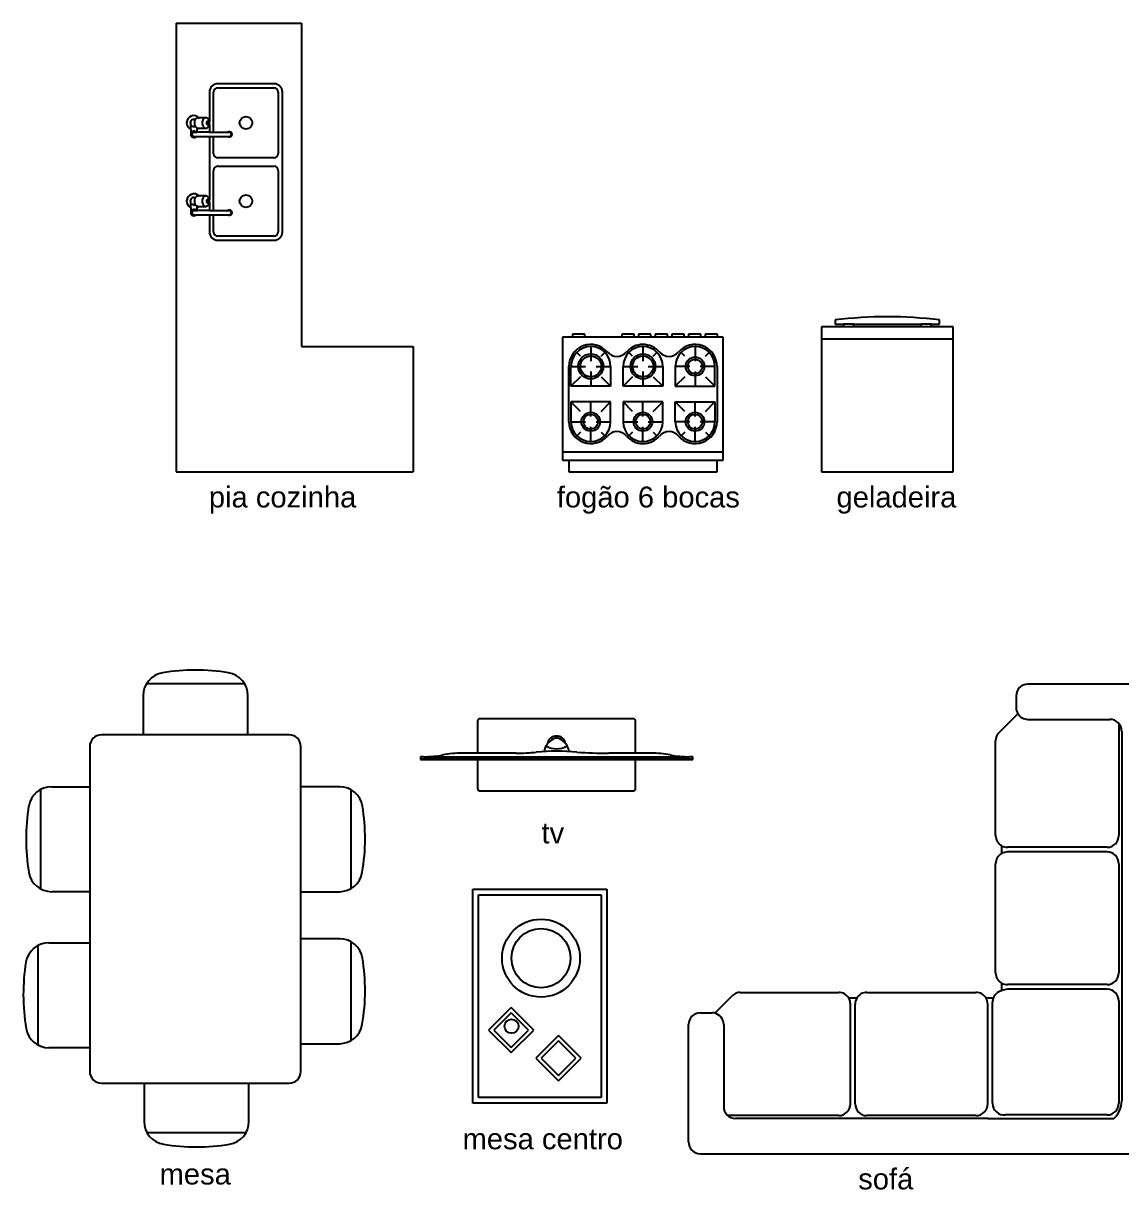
# Model space of a CAD drawing. Header units: centimetres. Extents: x 1216 to 2218, y 1695 to 2254.
# Drawn here: x 1216 to 1742, y 1695 to 2254 of the extents above; entities that cross this region are included whole.
import ezdxf

# ---------------------------------------------------------------- set-up
doc = ezdxf.new("R2010")
doc.units = ezdxf.units.CM
doc.styles.add('texto', font='arial.ttf')

msp = doc.modelspace()

# ---------------------------------------------------------------- linework, layer by layer
for p, q in [((1288.85, 2253.98), (1348.85, 2253.98)), ((1288.85, 2253.98), (1288.85, 2039.08)), ((1348.85, 2253.98), (1348.85, 2099.08)), ((1335.76, 2225.02), (1308.76, 2225.02)), ((1304.76, 2221.02), (1304.76, 2207.01)), ((1306.76, 2201.77), (1306.76, 2221.02)), ((1308.76, 2223.02), (1335.76, 2223.02)), ((1337.76, 2221.02), (1337.76, 2191.52)), ((1339.76, 2154.02), (1339.76, 2221.02)), ((1297.35, 2208.02), (1298.05, 2208.02)), ((1299.31, 2208.77), (1299.8, 2208.77)), ((1303.07, 2208.77), (1299.8, 2208.77)), ((1295.85, 2203.11), (1295.85, 2205.12)), ((1295.85, 2203.11), (1295.85, 2200.77)), ((1297.35, 2204.52), (1298.05, 2204.52)), ((1298.85, 2203.11), (1298.85, 2203.85)), ((1298.85, 2201.77), (1298.85, 2203.11)), ((1299.31, 2203.77), (1299.8, 2203.77)), ((1299.8, 2203.77), (1303.07, 2203.77)), ((1304.76, 2205.52), (1304.76, 2201.77)), ((1297.35, 2201.77), (1298.85, 2201.77)), ((1297.35, 2199.77), (1298.47, 2199.77)), ((1298.47, 2199.77), (1304.76, 2199.77)), ((1304.76, 2201.77), (1298.85, 2201.77)), ((1304.76, 2201.77), (1314.35, 2201.77)), ((1304.76, 2199.77), (1314.35, 2199.77)), ((1304.76, 2199.77), (1304.76, 2169.51)), ((1306.76, 2191.52), (1306.76, 2199.77)), ((1335.76, 2189.52), (1308.76, 2189.52)), ((1308.76, 2185.52), (1335.76, 2185.52)), ((1306.76, 2164.27), (1306.76, 2183.52)), ((1337.76, 2183.52), (1337.76, 2154.02)), ((1297.35, 2170.52), (1298.05, 2170.52)), ((1299.31, 2171.27), (1299.8, 2171.27)), ((1303.07, 2171.27), (1299.8, 2171.27)), ((1295.85, 2165.61), (1295.85, 2167.62)), ((1295.85, 2165.61), (1295.85, 2163.27)), ((1297.35, 2167.02), (1298.05, 2167.02)), ((1297.35, 2164.27), (1298.85, 2164.27)), ((1298.85, 2165.61), (1298.85, 2166.35)), ((1298.85, 2164.27), (1298.85, 2165.61)), ((1304.76, 2164.27), (1298.85, 2164.27)), ((1299.31, 2166.27), (1299.8, 2166.27)), ((1299.8, 2166.27), (1303.07, 2166.27)), ((1304.76, 2168.02), (1304.76, 2164.27)), ((1304.76, 2164.27), (1314.35, 2164.27)), ((1297.35, 2162.27), (1298.47, 2162.27)), ((1298.47, 2162.27), (1304.76, 2162.27)), ((1304.76, 2162.27), (1314.35, 2162.27)), ((1304.76, 2162.27), (1304.76, 2154.02)), ((1306.76, 2154.02), (1306.76, 2162.27)), ((1335.76, 2152.02), (1308.76, 2152.02)), ((1308.76, 2150.02), (1335.76, 2150.02)), ((1608.74, 2108.58), (1598.19, 2108.58)), ((1598.19, 2108.58), (1598.19, 2039.08)), ((1604.74, 2111.86), (1604.74, 2109.86)), ((1604.74, 2109.86), (1608.74, 2109.86)), ((1613.74, 2109.86), (1608.74, 2109.86)), ((1608.74, 2109.86), (1608.74, 2108.58)), ((1613.74, 2108.58), (1608.74, 2108.58)), ((1613.74, 2108.58), (1613.74, 2109.86)), ((1613.74, 2109.86), (1645.74, 2109.86)), ((1645.74, 2108.58), (1613.74, 2108.58)), ((1650.74, 2109.86), (1645.74, 2109.86)), ((1645.74, 2109.86), (1645.74, 2108.58)), ((1650.74, 2108.58), (1645.74, 2108.58)), ((1650.74, 2108.58), (1650.74, 2109.86)), ((1650.74, 2109.86), (1654.74, 2109.86)), ((1661.29, 2108.58), (1650.74, 2108.58)), ((1654.74, 2109.86), (1654.74, 2111.86)), ((1661.29, 2039.08), (1661.29, 2108.58)), ((1478.77, 2103.58), (1474.08, 2103.58)), ((1474.08, 2103.58), (1474.08, 2044.58)), ((1484.75, 2105.08), (1478.77, 2105.08)), ((1478.77, 2105.08), (1478.77, 2103.58)), ((1484.75, 2103.58), (1478.77, 2103.58)), ((1484.75, 2103.58), (1484.75, 2105.08)), ((1502.39, 2103.58), (1484.75, 2103.58)), ((1508.39, 2105.08), (1502.39, 2105.08)), ((1502.39, 2105.08), (1502.39, 2103.58)), ((1508.39, 2103.58), (1502.39, 2103.58)), ((1508.39, 2103.58), (1508.39, 2105.08)), ((1510.39, 2103.58), (1508.39, 2103.58)), ((1516.39, 2105.08), (1510.39, 2105.08)), ((1510.39, 2105.08), (1510.39, 2103.58)), ((1516.39, 2103.58), (1510.39, 2103.58)), ((1516.39, 2103.58), (1516.39, 2105.08)), ((1518.39, 2103.58), (1516.39, 2103.58)), ((1524.39, 2105.08), (1518.39, 2105.08)), ((1518.39, 2105.08), (1518.39, 2103.58)), ((1524.39, 2103.58), (1518.39, 2103.58)), ((1524.39, 2103.58), (1524.39, 2105.08)), ((1526.39, 2103.58), (1524.39, 2103.58)), ((1532.39, 2105.08), (1526.39, 2105.08)), ((1526.39, 2105.08), (1526.39, 2103.58)), ((1532.39, 2103.58), (1526.39, 2103.58)), ((1532.39, 2103.58), (1532.39, 2105.08)), ((1534.39, 2103.58), (1532.39, 2103.58)), ((1540.39, 2105.08), (1534.39, 2105.08)), ((1534.39, 2105.08), (1534.39, 2103.58)), ((1540.39, 2103.58), (1534.39, 2103.58)), ((1540.39, 2103.58), (1540.39, 2105.08)), ((1542.39, 2103.58), (1540.39, 2103.58)), ((1548.39, 2105.08), (1542.39, 2105.08)), ((1542.39, 2105.08), (1542.39, 2103.58)), ((1548.39, 2103.58), (1542.39, 2103.58)), ((1548.39, 2103.58), (1548.39, 2105.08)), ((1551.08, 2103.58), (1548.39, 2103.58)), ((1551.08, 2044.58), (1551.08, 2103.58)), ((1661.29, 2102.58), (1598.19, 2102.58)), ((1348.85, 2099.08), (1402.49, 2099.08)), ((1402.49, 2099.08), (1402.49, 2039.08)), ((1482.63, 2094.53), (1480.86, 2096.3)), ((1487.58, 2099.08), (1487.58, 2092.08)), ((1492.53, 2094.53), (1494.3, 2096.3)), ((1507.63, 2094.53), (1505.86, 2096.3)), ((1512.58, 2099.08), (1512.58, 2092.08)), ((1517.53, 2094.53), (1519.3, 2096.3)), ((1532.63, 2094.53), (1530.86, 2096.3)), ((1537.58, 2099.08), (1537.58, 2092.08)), ((1542.53, 2094.53), (1544.3, 2096.3)), ((1477.08, 2063.08), (1477.08, 2089.58)), ((1478.08, 2080.08), (1478.08, 2089.58)), ((1478.08, 2089.58), (1485.08, 2089.58)), ((1487.58, 2087.08), (1487.58, 2080.08)), ((1490.08, 2089.58), (1497.08, 2089.58)), ((1497.08, 2089.58), (1497.08, 2080.08)), ((1503.08, 2080.08), (1503.08, 2089.58)), ((1503.08, 2089.58), (1510.08, 2089.58)), ((1512.58, 2087.08), (1512.58, 2080.08)), ((1515.08, 2089.58), (1522.08, 2089.58)), ((1522.08, 2089.58), (1522.08, 2080.08)), ((1535.08, 2089.58), (1528.08, 2089.58)), ((1528.08, 2089.58), (1528.08, 2080.08)), ((1537.58, 2087.08), (1537.58, 2080.08)), ((1547.08, 2089.58), (1540.08, 2089.58)), ((1547.08, 2080.08), (1547.08, 2089.58)), ((1548.08, 2089.58), (1548.08, 2063.08)), ((1482.63, 2084.63), (1478.08, 2080.08)), ((1497.08, 2080.08), (1478.08, 2080.08)), ((1492.53, 2084.63), (1497.08, 2080.08)), ((1507.63, 2084.63), (1503.08, 2080.08)), ((1522.08, 2080.08), (1503.08, 2080.08)), ((1517.53, 2084.63), (1522.08, 2080.08)), ((1532.63, 2084.63), (1528.08, 2080.08)), ((1528.08, 2080.08), (1547.08, 2080.08)), ((1542.53, 2084.63), (1547.08, 2080.08)), ((1497.08, 2072.58), (1478.08, 2072.58)), ((1478.08, 2072.58), (1478.08, 2063.08)), ((1482.63, 2068.03), (1478.08, 2072.58)), ((1487.58, 2065.58), (1487.58, 2072.58)), ((1492.53, 2068.03), (1497.08, 2072.58)), ((1497.08, 2063.08), (1497.08, 2072.58)), ((1507.63, 2068.03), (1503.08, 2072.58)), ((1522.08, 2072.58), (1503.08, 2072.58)), ((1503.08, 2072.58), (1503.08, 2063.08)), ((1512.58, 2065.58), (1512.58, 2072.58)), ((1517.53, 2068.03), (1522.08, 2072.58)), ((1522.08, 2063.08), (1522.08, 2072.58)), ((1532.63, 2068.03), (1528.08, 2072.58)), ((1528.08, 2063.08), (1528.08, 2072.58)), ((1528.08, 2072.58), (1547.08, 2072.58)), ((1537.58, 2065.58), (1537.58, 2072.58)), ((1542.53, 2068.03), (1547.08, 2072.58)), ((1547.08, 2072.58), (1547.08, 2063.08)), ((1478.08, 2063.08), (1485.08, 2063.08)), ((1490.08, 2063.08), (1497.08, 2063.08)), ((1503.08, 2063.08), (1510.08, 2063.08)), ((1515.08, 2063.08), (1522.08, 2063.08)), ((1535.08, 2063.08), (1528.08, 2063.08)), ((1547.08, 2063.08), (1540.08, 2063.08)), ((1482.63, 2058.13), (1480.86, 2056.36)), ((1487.58, 2053.58), (1487.58, 2060.58)), ((1492.53, 2058.13), (1494.3, 2056.36)), ((1507.63, 2058.13), (1505.86, 2056.36)), ((1512.58, 2053.58), (1512.58, 2060.58)), ((1517.53, 2058.13), (1519.3, 2056.36)), ((1532.63, 2058.13), (1530.86, 2056.36)), ((1537.58, 2053.58), (1537.58, 2060.58)), ((1542.53, 2058.13), (1544.3, 2056.36)), ((1474.08, 2048.58), (1551.08, 2048.58)), ((1474.08, 2044.58), (1477.08, 2044.58)), ((1477.08, 2044.58), (1548.08, 2044.58)), ((1477.08, 2044.58), (1477.08, 2039.08)), ((1548.08, 2039.08), (1548.08, 2044.58)), ((1548.08, 2044.58), (1551.08, 2044.58)), ((1288.85, 2039.08), (1402.49, 2039.08)), ((1477.08, 2039.08), (1548.08, 2039.08)), ((1598.19, 2039.08), (1661.29, 2039.08)), ((1274.66, 1937.6), (1321.59, 1937.6)), ((1753.3, 1937.32), (1697.07, 1937.32)), ((1273.02, 1931.78), (1273.02, 1913.02)), ((1323.24, 1913.02), (1323.24, 1931.78)), ((1691.45, 1931.7), (1691.45, 1926.07)), ((1692.28, 1923.13), (1683.29, 1914.15)), ((1433.31, 1919.73), (1433.31, 1904.25)), ((1508.04, 1920.73), (1434.31, 1920.73)), ((1509.04, 1904.25), (1509.04, 1919.73)), ((1697.07, 1920.45), (1736.43, 1920.45)), ((1740.69, 1918.5), (1740.69, 1864.78)), ((1343.03, 1913.02), (1252.97, 1913.02)), ((1742.06, 1914.83), (1742.06, 1737.61)), ((1247.41, 1907.46), (1247.41, 1751.7)), ((1348.59, 1751.7), (1348.59, 1907.46)), ((1681.64, 1864.78), (1681.64, 1910.17)), ((1407.44, 1902.53), (1405.87, 1902.53)), ((1405.87, 1902.53), (1405.87, 1901.21)), ((1405.87, 1901.57), (1536.47, 1901.57)), ((1405.87, 1901.21), (1433.31, 1901.21)), ((1407.44, 1902.53), (1534.91, 1902.53)), ((1433.31, 1904.25), (1425.86, 1904.25)), ((1451.73, 1904.25), (1433.31, 1904.25)), ((1433.31, 1901.21), (1509.04, 1901.21)), ((1433.31, 1901.21), (1433.31, 1887.23)), ((1509.04, 1904.25), (1496.15, 1904.25)), ((1516.49, 1904.25), (1509.04, 1904.25)), ((1509.04, 1887.23), (1509.04, 1901.21)), ((1509.04, 1901.21), (1536.47, 1901.21)), ((1536.47, 1902.53), (1534.91, 1902.53)), ((1536.47, 1901.21), (1536.47, 1902.53)), ((1223.77, 1886.8), (1223.77, 1839.27)), ((1229.1, 1888.16), (1247.41, 1888.16)), ((1367.15, 1888.16), (1348.59, 1888.16)), ((1372.49, 1886.8), (1372.49, 1839.27)), ((1434.31, 1886.23), (1508.04, 1886.23)), ((1684.46, 1859.91), (1684.46, 1856.15)), ((1735.07, 1859.16), (1687.27, 1859.16)), ((1735.07, 1856.91), (1687.27, 1856.91)), ((1681.64, 1798.98), (1681.64, 1851.28)), ((1740.69, 1851.28), (1740.69, 1798.98)), ((1430.99, 1736.53), (1430.99, 1839.05)), ((1430.99, 1839.05), (1495.29, 1839.05)), ((1495.29, 1839.05), (1495.29, 1736.53)), ((1247.41, 1837.86), (1229.17, 1837.86)), ((1348.59, 1837.86), (1367.08, 1837.86)), ((1433.69, 1739.23), (1433.69, 1836.35)), ((1433.69, 1836.35), (1492.59, 1836.35)), ((1492.59, 1836.35), (1492.59, 1739.23)), ((1222.46, 1812.02), (1222.46, 1764.48)), ((1227.8, 1813.38), (1247.41, 1813.38)), ((1367.15, 1815.33), (1348.59, 1815.33)), ((1372.49, 1813.97), (1372.49, 1766.43)), ((1684.46, 1794.11), (1684.46, 1790.36)), ((1559.25, 1789.6), (1606.4, 1789.6)), ((1619.9, 1789.6), (1672.2, 1789.6)), ((1735.07, 1793.36), (1687.27, 1793.36)), ((1735.07, 1791.11), (1687.27, 1791.11)), ((1546.96, 1779.65), (1555.27, 1787.96)), ((1615.03, 1786.79), (1611.27, 1786.79)), ((1612.03, 1736.18), (1612.03, 1783.98)), ((1614.27, 1736.18), (1614.27, 1783.98)), ((1680.51, 1786.79), (1677.07, 1786.79)), ((1677.82, 1736.18), (1677.82, 1783.98)), ((1680.18, 1736.47), (1680.18, 1784.9)), ((1740.69, 1785.49), (1740.69, 1736.49)), ((1449.39, 1782.42), (1438.55, 1771.58)), ((1449.39, 1779.88), (1441.1, 1771.58)), ((1460.24, 1771.58), (1449.39, 1782.42)), ((1457.69, 1771.58), (1449.39, 1779.88)), ((1540.05, 1779.8), (1545.67, 1779.8)), ((1534.42, 1717.94), (1534.42, 1774.18)), ((1551.29, 1774.18), (1551.29, 1734.81)), ((1438.55, 1771.58), (1449.39, 1760.74)), ((1441.1, 1771.58), (1449.39, 1763.28)), ((1449.39, 1760.74), (1460.24, 1771.58)), ((1449.39, 1763.28), (1457.69, 1771.58)), ((1472.15, 1768.92), (1461.31, 1758.08)), ((1472.15, 1766.38), (1463.85, 1758.08)), ((1482.99, 1758.08), (1472.15, 1768.92)), ((1480.45, 1758.08), (1472.15, 1766.38)), ((1247.41, 1763.08), (1227.87, 1763.08)), ((1348.59, 1765.03), (1367.08, 1765.03)), ((1461.31, 1758.08), (1472.15, 1747.24)), ((1463.85, 1758.08), (1472.15, 1749.78)), ((1472.15, 1749.78), (1480.45, 1758.08)), ((1472.15, 1747.24), (1482.99, 1758.08)), ((1742.06, 1751.24), (1742.06, 1737.61)), ((1252.97, 1746.14), (1343.03, 1746.14)), ((1273.46, 1746.14), (1273.46, 1727.82)), ((1323.69, 1727.82), (1323.69, 1746.14)), ((1492.59, 1739.23), (1433.69, 1739.23)), ((1495.29, 1736.53), (1430.99, 1736.53)), ((1606.4, 1730.56), (1553.24, 1730.56)), ((1677.82, 1729.19), (1556.92, 1729.19)), ((1672.2, 1730.56), (1619.9, 1730.56)), ((1677.82, 1729.19), (1738.26, 1729.19)), ((1735.07, 1730.87), (1686.27, 1730.87)), ((1274.85, 1722.45), (1322.3, 1722.45)), ((1540.05, 1712.32), (1747.68, 1712.32))]:
    msp.add_line(p, q)
for centre, radius in [((1322.26, 2206.27), 3), ((1322.26, 2168.77), 3), ((1487.58, 2089.58), 6), ((1487.58, 2089.58), 5), ((1512.58, 2089.58), 6), ((1512.58, 2089.58), 5), ((1537.58, 2089.58), 4.5), ((1537.58, 2089.58), 3.5), ((1487.58, 2063.08), 4.5), ((1487.58, 2063.08), 3.5), ((1512.58, 2063.08), 4.5), ((1512.58, 2063.08), 3.5), ((1537.58, 2063.08), 4.5), ((1537.58, 2063.08), 3.5), ((1463.72, 1806.02), 18.67), ((1463.72, 1806.02), 14.17), ((1449.61, 1773.42), 3.38)]:
    msp.add_circle(centre, radius)
for centre, radius, start, end in [((1308.76, 2221.02), 4, 90, 180), ((1335.76, 2221.02), 4, 0, 90), ((1308.76, 2221.02), 2, 90, 180), ((1335.76, 2221.02), 2, 0, 90), ((1297.35, 2206.27), 3.5, 45.5847, 244.6231), ((1297.35, 2206.27), 1.75, 90, 204.62), ((1300.2, 2206.52), 2.62, 144.7356, 163.6751), ((1299.66, 2206.91), 1.95, 120.3612, 144.7356), ((1299.31, 2207.5), 1.27, 90, 120.3612), ((1303.96, 2206.52), 2.62, 144.7356, 163.6751), ((1303.42, 2206.91), 1.95, 120.3612, 144.7356), ((1303.07, 2207.5), 1.27, 90, 120.3612), ((1303.07, 2207.5), 1.27, 59.6388, 90), ((1302.72, 2206.91), 1.95, 35.2644, 59.6388), ((1302.18, 2206.52), 2.62, 16.3249, 35.2644), ((1294.85, 2205.12), 1, 360, 24.62), ((1297.35, 2206.27), 1.75, 211.0027, 270), ((1297.35, 2200.77), 1.5, 41.8103, 180), ((1301.07, 2206.27), 3.52, 163.6751, 180), ((1301.07, 2206.27), 3.52, 180, 196.3249), ((1300.2, 2206.01), 2.62, 196.3249, 215.2644), ((1299.66, 2205.63), 1.95, 215.2644, 239.6388), ((1299.31, 2205.04), 1.27, 239.6388, 270), ((1297.35, 2206.27), 3.5, 295.3769, 314.4153), ((1304.83, 2206.27), 3.52, 163.6751, 180), ((1304.83, 2206.27), 3.52, 180, 196.3249), ((1303.96, 2206.01), 2.62, 196.3249, 215.2644), ((1303.42, 2205.63), 1.95, 215.2644, 239.6388), ((1303.07, 2205.04), 1.27, 239.6388, 270), ((1303.07, 2205.04), 1.27, 270, 300.3612), ((1304.35, 2206.27), 1.06, 163.6751, 180), ((1304.35, 2206.27), 1.06, 180, 196.3249), ((1304.09, 2206.34), 0.787, 144.7356, 163.6751), ((1304.09, 2206.19), 0.787, 196.3249, 215.2644), ((1303.92, 2206.46), 0.586, 120.3612, 144.7356), ((1303.92, 2206.08), 0.586, 215.2644, 239.6388), ((1303.82, 2206.64), 0.381, 90, 120.3612), ((1303.82, 2205.9), 0.381, 239.6388, 270), ((1302.72, 2205.63), 1.95, 300.3612, 324.7356), ((1303.82, 2206.64), 0.381, 59.6388, 90), ((1303.82, 2205.9), 0.381, 270, 300.3612), ((1303.72, 2206.46), 0.586, 35.2644, 59.6388), ((1303.72, 2206.08), 0.586, 300.3612, 324.7356), ((1303.55, 2206.34), 0.787, 16.3249, 35.2644), ((1303.55, 2206.19), 0.787, 324.7356, 343.6751), ((1303.29, 2206.27), 1.06, 360, 16.3249), ((1303.29, 2206.27), 1.06, 343.6751, 0), ((1302.18, 2206.01), 2.62, 324.7356, 343.6751), ((1301.31, 2206.27), 3.52, 12.2054, 16.3249), ((1301.31, 2206.27), 3.52, 343.6751, 347.7946), ((1301.31, 2206.27), 3.52, 0, 12.2054), ((1301.31, 2206.27), 3.52, 347.7946, 360), ((1297.35, 2200.77), 1.5, 180, 318.1897), ((1297.35, 2200.77), 1, 90.0002, 270.0002), ((1314.35, 2200.77), 1.25, 233.1301, 126.8699), ((1314.35, 2200.77), 1, 270.0001, 90.0001), ((1308.76, 2191.52), 2, 180, 270), ((1335.76, 2191.52), 2, 270, 0), ((1308.76, 2183.52), 2, 90, 180), ((1335.76, 2183.52), 2, 0, 90), ((1297.35, 2168.77), 3.5, 45.5847, 244.6231), ((1297.35, 2168.77), 1.75, 90, 204.62), ((1301.07, 2168.77), 3.52, 163.6751, 180), ((1301.07, 2168.77), 3.52, 180, 196.3249), ((1300.2, 2169.02), 2.62, 144.7356, 163.6751), ((1299.66, 2169.41), 1.95, 120.3612, 144.7356), ((1299.31, 2170), 1.27, 90, 120.3612), ((1304.83, 2168.77), 3.52, 163.6751, 180), ((1304.83, 2168.77), 3.52, 180, 196.3249), ((1303.96, 2169.02), 2.62, 144.7356, 163.6751), ((1303.42, 2169.41), 1.95, 120.3612, 144.7356), ((1303.07, 2170), 1.27, 90, 120.3612), ((1303.07, 2170), 1.27, 59.6388, 90), ((1304.35, 2168.77), 1.06, 163.6751, 180), ((1304.35, 2168.77), 1.06, 180, 196.3249), ((1304.09, 2168.84), 0.787, 144.7356, 163.6751), ((1303.92, 2168.96), 0.586, 120.3612, 144.7356), ((1303.82, 2169.14), 0.381, 90, 120.3612), ((1302.72, 2169.41), 1.95, 35.2644, 59.6388), ((1303.82, 2169.14), 0.381, 59.6388, 90), ((1303.72, 2168.96), 0.586, 35.2644, 59.6388), ((1303.55, 2168.84), 0.787, 16.3249, 35.2644), ((1303.29, 2168.77), 1.06, 0, 16.3249), ((1303.29, 2168.77), 1.06, 343.6751, 0), ((1302.18, 2169.02), 2.62, 16.3249, 35.2644), ((1301.31, 2168.77), 3.52, 12.2054, 16.3249), ((1301.31, 2168.77), 3.52, 0, 12.2054), ((1301.31, 2168.77), 3.52, 347.7946, 360), ((1294.85, 2167.62), 1, 360, 24.62), ((1297.35, 2168.77), 1.75, 211.0027, 270), ((1297.35, 2163.27), 1.5, 41.8103, 180), ((1297.35, 2163.27), 1.5, 180, 318.1897), ((1297.35, 2163.27), 1, 90.0002, 270.0002), ((1300.2, 2168.51), 2.62, 196.3249, 215.2644), ((1299.66, 2168.13), 1.95, 215.2644, 239.6388), ((1299.31, 2167.54), 1.27, 239.6388, 270), ((1297.35, 2168.77), 3.5, 295.3769, 314.4153), ((1303.96, 2168.51), 2.62, 196.3249, 215.2644), ((1303.42, 2168.13), 1.95, 215.2644, 239.6388), ((1303.07, 2167.54), 1.27, 239.6388, 270), ((1303.07, 2167.54), 1.27, 270, 300.3612), ((1304.09, 2168.69), 0.787, 196.3249, 215.2644), ((1303.92, 2168.58), 0.586, 215.2644, 239.6388), ((1303.82, 2168.4), 0.381, 239.6388, 270), ((1302.72, 2168.13), 1.95, 300.3612, 324.7356), ((1303.82, 2168.4), 0.381, 270, 300.3612), ((1303.72, 2168.58), 0.586, 300.3612, 324.7356), ((1303.55, 2168.69), 0.787, 324.7356, 343.6751), ((1302.18, 2168.51), 2.62, 324.7356, 343.6751), ((1301.31, 2168.77), 3.52, 343.6751, 347.7946), ((1314.35, 2163.27), 1.25, 233.1301, 126.8699), ((1314.35, 2163.27), 1, 270.0001, 90.0001), ((1308.76, 2154.02), 4, 180, 270), ((1308.76, 2154.02), 2, 180, 270), ((1335.76, 2154.02), 2, 270, 0), ((1335.76, 2154.02), 4, 270, 0), ((1629.74, 1904.24), 209.12, 83.134, 96.866), ((1487.58, 2089.58), 10.5, 40.7491, 180), ((1487.58, 2089.58), 9.5, 0, 180), ((1500.08, 2100.35), 6, 220.7491, 319.2509), ((1512.58, 2089.58), 9.5, 0, 180), ((1512.58, 2089.58), 10.5, 40.7491, 139.2509), ((1525.08, 2100.35), 6, 220.7491, 319.2509), ((1537.58, 2089.58), 9.5, 0, 180), ((1537.58, 2089.58), 10.5, 0, 139.2509), ((1487.58, 2063.08), 10.5, 180, 319.2509), ((1487.58, 2063.08), 9.5, 180, 0), ((1512.58, 2063.08), 9.5, 180, 0), ((1537.58, 2063.08), 9.5, 180, 0), ((1537.58, 2063.08), 10.5, 220.7491, 0), ((1500.08, 2052.31), 6, 40.7491, 139.2509), ((1525.08, 2052.31), 6, 40.7491, 139.2509), ((1512.58, 2063.08), 10.5, 220.7491, 319.2509), ((1284.14, 1931.78), 11.12, 99.3723, 180), ((1298.13, 1847.03), 97.02, 90, 99.3723), ((1298.13, 1847.03), 97.02, 80.6277, 90), ((1312.11, 1931.78), 11.12, 0, 80.6277), ((1697.07, 1931.7), 5.62, 90, 180), ((1697.07, 1926.07), 5.62, 180, 211.548), ((1697.07, 1926.07), 5.62, 211.548, 270), ((1434.31, 1919.73), 1, 90, 180), ((1508.04, 1919.73), 1, 0, 90), ((1736.43, 1914.83), 5.62, 0, 90), ((1252.97, 1907.46), 5.56, 90, 180), ((1343.03, 1907.46), 5.56, 0, 90), ((1471.17, 1908.02), 4.43, 10.6263, 169.3737), ((1471.17, 1908.02), 3.43, 65, 115), ((1687.27, 1910.17), 5.62, 135, 180), ((1473.14, 1903.82), 8.07, 115, 171.452), ((1471.17, 1915.88), 9.55, 237.9531, 302.0469), ((1469.21, 1903.82), 8.07, 8.548, 65), ((1407.44, 1952.27), 49.74, 270, 280.6728), ((1425.86, 1854.51), 49.74, 90, 100.6728), ((1451.73, 2004.25), 100, 270, 275.5788), ((1471.17, 1805.2), 100, 84.4212, 95.5788), ((1496.14, 2149.95), 245.69, 266.4417, 270.0006), ((1516.49, 1854.51), 49.74, 79.3272, 90), ((1534.91, 1952.27), 49.74, 259.3272, 270), ((1229.1, 1877.04), 11.12, 90, 170.6936), ((1367.15, 1877.04), 11.12, 9.3064, 90), ((1434.31, 1887.23), 1, 180, 270), ((1508.04, 1887.23), 1, 270, 0), ((1312.88, 1863.31), 96.02, 170.6936, 180.0902), ((1283.37, 1863.31), 96.02, 359.9098, 9.3064), ((1315.21, 1863.32), 98.34, 180.0902, 189.4567), ((1281.05, 1863.32), 98.34, 350.5433, 359.9098), ((1687.27, 1864.78), 5.62, 180, 240), ((1735.07, 1864.78), 5.62, 270, 0), ((1687.27, 1851.28), 5.62, 120, 180), ((1687.27, 1864.78), 5.62, 240, 270), ((1687.27, 1851.28), 5.62, 90, 120), ((1735.07, 1851.28), 5.62, 0, 90), ((1229.17, 1848.99), 11.12, 189.4567, 270), ((1367.08, 1848.99), 11.12, 270, 350.5433), ((1227.8, 1802.26), 11.12, 90, 170.6936), ((1367.15, 1804.21), 11.12, 9.3064, 90), ((1283.37, 1790.48), 96.02, 359.9098, 9.3064), ((1311.58, 1788.53), 96.02, 170.6936, 180.0902), ((1687.27, 1798.98), 5.62, 180, 240), ((1687.27, 1798.98), 5.62, 240, 270), ((1735.07, 1798.98), 5.62, 270, 0), ((1281.05, 1790.48), 98.34, 350.5433, 359.9098), ((1559.25, 1783.98), 5.62, 90, 135), ((1606.4, 1783.98), 5.62, 30, 90), ((1619.9, 1783.98), 5.62, 90, 150), ((1672.2, 1783.98), 5.62, 30, 90), ((1685.8, 1784.9), 5.62, 103.877, 160.3259), ((1687.27, 1785.49), 5.62, 90, 120), ((1735.07, 1785.49), 5.62, 0, 90), ((1313.9, 1788.53), 98.34, 180.0902, 189.4567), ((1606.4, 1783.98), 5.62, 0, 30), ((1619.9, 1783.98), 5.62, 150, 180), ((1672.2, 1783.98), 5.62, 0, 30), ((1685.8, 1784.9), 5.62, 160.3259, 180), ((1540.05, 1774.18), 5.62, 90, 180), ((1545.67, 1774.18), 5.62, 76.6992, 90), ((1545.67, 1774.18), 5.62, 0, 76.6992), ((1227.87, 1774.2), 11.12, 189.4567, 270), ((1367.08, 1776.15), 11.12, 270, 350.5433), ((1252.97, 1751.7), 5.56, 180, 270), ((1343.03, 1751.7), 5.56, 270, 0), ((1556.92, 1734.81), 5.62, 180, 270), ((1606.4, 1736.18), 5.62, 270, 0), ((1619.9, 1736.18), 5.62, 180, 270), ((1672.2, 1736.18), 5.62, 270, 0), ((1685.8, 1736.47), 5.62, 180, 274.793), ((1735.07, 1736.49), 5.62, 270, 0), ((1730.81, 1737.61), 11.25, 311.512, 0), ((1284.59, 1727.82), 11.12, 180, 260.6277), ((1312.56, 1727.82), 11.12, 279.3723, 0), ((1298.57, 1812.57), 97.02, 260.6277, 270), ((1298.57, 1812.57), 97.02, 270, 279.3723), ((1540.05, 1717.94), 5.62, 180, 270)]:
    msp.add_arc(centre, radius, start, end)

# ---------------------------------------------------------------- texts
at = {"char_height": 10, "attachment_point": 1, "style": 'texto'}
for s, width, insert in [('pia cozinha', 74.1769, (1304.51, 2031.98)), ('fogão 6 bocas', 96.9506, (1471.3, 2031.98)), ('geladeira', 96.9506, (1605.35, 2031.98)), ('tv', 96.9506, (1463.95, 1871)), ('mesa centro', 96.9506, (1426.11, 1724.44)), ('mesa', 96.9506, (1280.88, 1707.55)), ('sofá', 96.9506, (1615.78, 1705.22))]:
    msp.add_mtext_dynamic_manual_height_columns(s, width=width, gutter_width=2, heights=[0], dxfattribs=dict(at, insert=insert))

doc.saveas('drawing.dxf')
